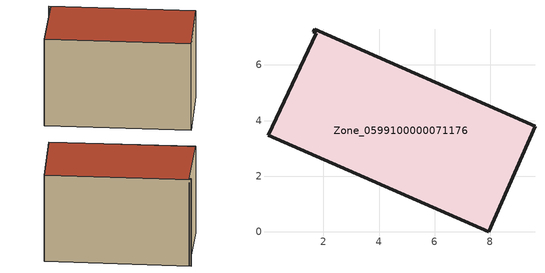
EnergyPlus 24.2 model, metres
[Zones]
Zone_0599100000071176
 floor ground (C_G): 1.74,7.14 1.64,7.19 1.68,7.28 9.61,3.79 7.94,0 0.01,3.48 z0
 wall outside (C_F): 7.94,0 9.61,3.79 1.68,7.28 1.64,7.19 1.74,7.14 0.01,3.48 7.94,0 z0:5.77
 roof outside (C_R): 1.74,7.14 0.01,3.48 7.94,0 9.61,3.79 1.68,7.28 1.64,7.19 z5.77
[BUILDING]
Pand.0599100000071176: North Axis=0; Terrain=City; Loads Convergence Tolerance Value=0.04; Temperature Convergence Tolerance Value=0.4; Solar Distribution=FullExterior; Maximum Number of Warmup Days=25; Minimum Number of Warmup Days=1
[Site:Location]
Rotterdam.The.Hague.AP_ZH_NLD Design_Conditions: Latitude=51.96; Longitude=4.45; Time Zone=1; Elevation=-4.5
[SITE:GROUNDTEMPERATURE:BUILDINGSURFACE]
18, 18, 18, 18, 18, 18, 18, 18, 18, 18, 18, 18
[MATERIAL] Thermal Absorptance=0.9; Solar Absorptance=0.7; Visible Absorptance=0.7
Name | Roughness | Thickness | Conductivity | Density | Specific Heat
G.TI.1946-1964 | MediumSmooth | 0.15 | 1 | 540 | 1210
F.TI.1946-1964 | Rough | 0.3 | 0.857143 | 1920 | 840
R.TI.1946-1964 | MediumRough | 0.2 | 0.277778 | 1500 | 1000
[CONSTRUCTION]
C_G: G.TI.1946-1964
C_F: F.TI.1946-1964
C_R: R.TI.1946-1964
[ZONE]
Zone_0599100000071176: Type=1; Multiplier=1; Ceiling Height=Autocalculate; Volume=Autocalculate; Floor Area=autocalculate; Part of Total Floor Area=Yes
[ZONEINFILTRATION:DESIGNFLOWRATE]
Infil_Zone_0599100000071176: Zone or ZoneList or Space or SpaceList=Zone_0599100000071176; Schedule=AlwaysOn; Design Flow Rate Calculation Method=Flow/Area; Flow Rate per Floor Area=0.003; Constant Term Coefficient=1; Temperature Term Coefficient=0; Velocity Term Coefficient=0; Velocity Squared Term Coefficient=0
[HVACTEMPLATE:ZONE:IDEALLOADSAIRSYSTEM]
Zone_0599100000071176: Maximum Heating Supply Air Temperature=50; Minimum Cooling Supply Air Temperature=13; Maximum Heating Supply Air Humidity Ratio=0.0156; Minimum Cooling Supply Air Humidity Ratio=0.0077; Heating Limit=NoLimit; Cooling Limit=NoLimit; Dehumidification Control Type=ConstantSensibleHeatRatio; Cooling Sensible Heat Ratio=0.7; Dehumidification Setpoint=60; Humidification Control Type=None; Humidification Setpoint=30; Outdoor Air Method=None; Outdoor Air Flow Rate per Person=0.00944; Outdoor Air Flow Rate per Zone Floor Area=0; Outdoor Air Flow Rate per Zone=0; Demand Controlled Ventilation Type=None; Outdoor Air Economizer Type=NoEconomizer; Heat Recovery Type=None; Sensible Heat Recovery Effectiveness=0.7; Latent Heat Recovery Effectiveness=0.65
[ZONECONTROL:THERMOSTAT]
ThermostatControl_Zone_0599100000071176: Zone or ZoneList=Zone_0599100000071176; Control Type Schedule=DualSetpointControlType; Control 1=Thermostat_Zone_0599100000071176; Temperature Difference Between Cutout And Setpoint=0
[THERMOSTATSETPOINT:DUALSETPOINT]
Thermostat_Zone_0599100000071176: Heating Setpoint Temperature Schedule=HeatingSetpoint_Zone_0599100000071176; Cooling Setpoint Temperature Schedule=CoolingSetpoint_Zone_0599100000071176
[SCHEDULE:COMPACT]
HeatingSetpoint_Zone_0599100000071176: Through: 12/31, For: AllDays, Until: 24:00, 21
CoolingSetpoint_Zone_0599100000071176: Through: 12/31, For: AllDays, Until: 24:00, 24
DualSetpointControlType: Through: 12/31, For: AllDays, Until: 24:00, 4
AlwaysOn: Through: 12/31, For: AllDays, Until: 24:00, 1
